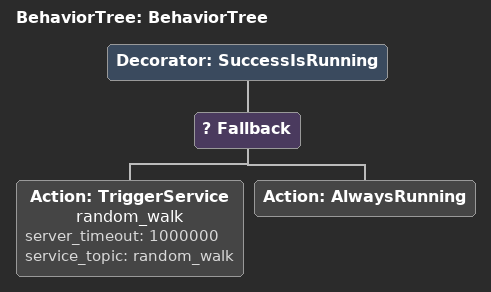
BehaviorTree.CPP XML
<?xml version="1.0"?>
<root main_tree_to_execute="BehaviorTree">
    <BehaviorTree ID="BehaviorTree">
        <Decorator ID="SuccessIsRunning">
            <Fallback>
                <Action ID="TriggerService" name="random_walk" server_timeout="1000000" service_topic="random_walk"/>
                <Action ID="AlwaysRunning"/>
            </Fallback>
        </Decorator>
    </BehaviorTree>
</root>
